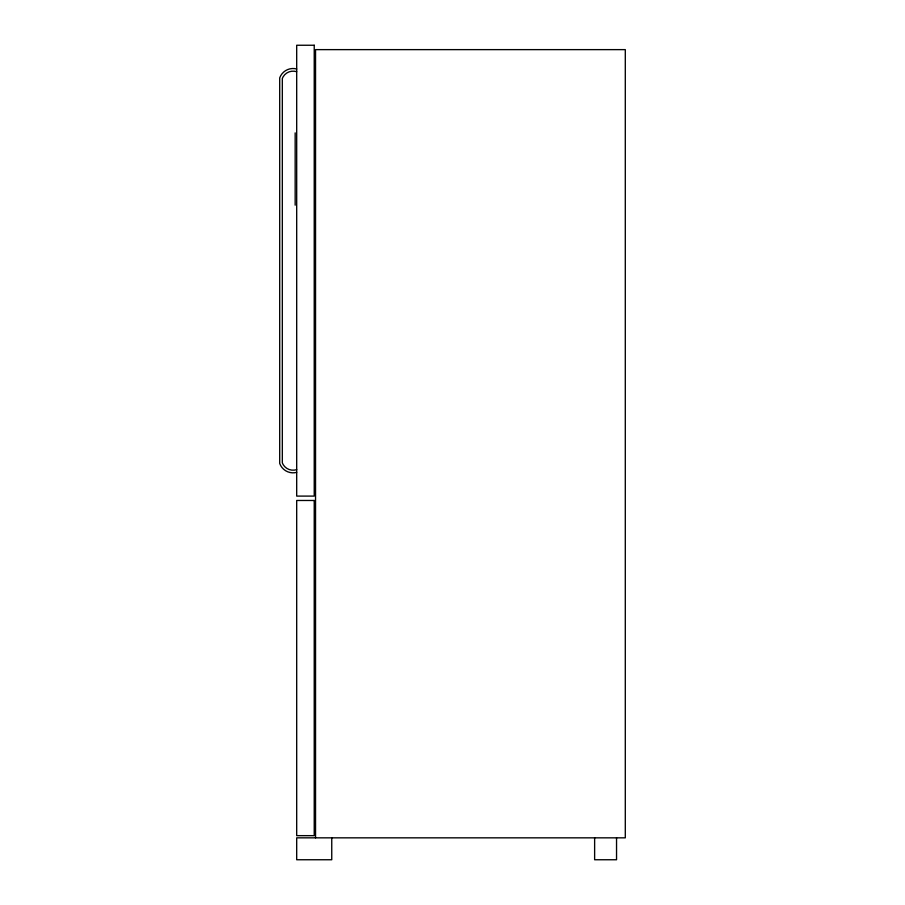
<?xml version="1.0" encoding="UTF-8"?>
<svg xmlns="http://www.w3.org/2000/svg" width="905" height="905" viewBox="0 0 905 905"><rect width="100%" height="100%" fill="white"/><g stroke="black" fill="none" stroke-linecap="round" stroke-linejoin="round"><path stroke-width="1.36" d="M296.693 469.638L294.295 470.136A11.561 11.561 0 0 1 283.118 464.548L282.326 462.862L282.326 78.486L283.118 76.801A11.561 11.561 0 0 1 294.295 71.212L296.693 71.699M296.693 472.32L294.577 472.761A14.209 14.209 0 0 1 279.702 463.451L279.702 77.887A14.209 14.209 0 0 1 294.577 68.588L296.693 69.018M616.543 837.838L616.543 859.75L594.63 859.75L594.63 837.838M331.75 837.838L331.75 859.75L296.693 859.75L296.693 837.838L625.298 837.838L625.298 49.628L315.54 49.628L315.54 837.838M295.166 132.877L295.166 205.175M314.227 45.25L296.693 45.25L296.693 496.098L314.227 496.098L314.227 45.25M314.227 500.476L296.693 500.476L296.693 835.654L314.227 835.654L314.227 500.476"/></g></svg>
